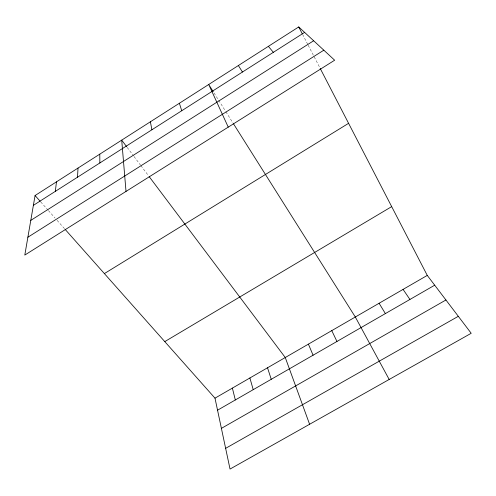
<?xml version="1.0" encoding="UTF-8"?>
<svg xmlns="http://www.w3.org/2000/svg" width="496" height="496" viewBox="0 0 496 496"><rect width="100%" height="100%" fill="white"/><g stroke="black" fill="none" stroke-linecap="round" stroke-linejoin="round"><path stroke-width="0.37" stroke-dasharray="2.48 1.86" d="M40.715 201.884L47.901 209.975M48.416 210.552L55.056 218.035M57.077 220.311L64.654 228.842M127.174 147.393L133.548 155.862M134.001 156.469L140.399 164.97M140.858 165.577L148.682 175.981M214.03 92.944L225.469 111.079M225.872 111.718L233.108 123.194M302.585 34.398L307.849 44.566M308.196 45.241L319.833 67.735"/><path stroke-width="0.74" d="M77.506 177.208L78.021 168.063M55.347 191.338L56.457 181.858M35.073 195.529L24.8 255.068L334.651 60.214L298.728 26.939L35.073 195.529L40.207 201.308M33.381 205.35L304.612 32.389M30.783 220.385L313.652 40.759M27.875 237.231L323.826 50.183M104.383 273.587L348.589 123.318M164.777 341.608L391.685 206.621M214.991 398.164L427.267 275.404L471.2 333.287L230.032 469.061L214.991 398.164L65.162 229.412M217.546 410.204L434.701 285.194M221.396 428.37L445.929 299.993M225.637 448.341L458.316 316.312M268.379 46.345L273.346 52.322M126.716 146.785L121.712 140.132L126.015 191.419M149.141 176.588L285.268 357.523L309.597 424.266M403.074 289.397L409.925 299.454M213.212 91.642L208.711 84.5L228.241 127.131M233.511 123.833L355.322 317.012L389.18 379.465M238.371 65.534L242.451 72.025M379.093 303.267L385.38 313.584M298.728 26.939L302.238 33.716M320.187 68.417L427.267 275.404M331.768 330.634L336.958 341.465M308.413 344.137L313.069 355.217M267.524 367.784L271.244 379.291M179.385 103.255L181.734 110.744M249.891 377.977L253.22 389.664M232.382 388.101L235.321 399.968M150.381 121.793L151.906 129.766M99.77 154.157L99.863 162.955"/></g></svg>
